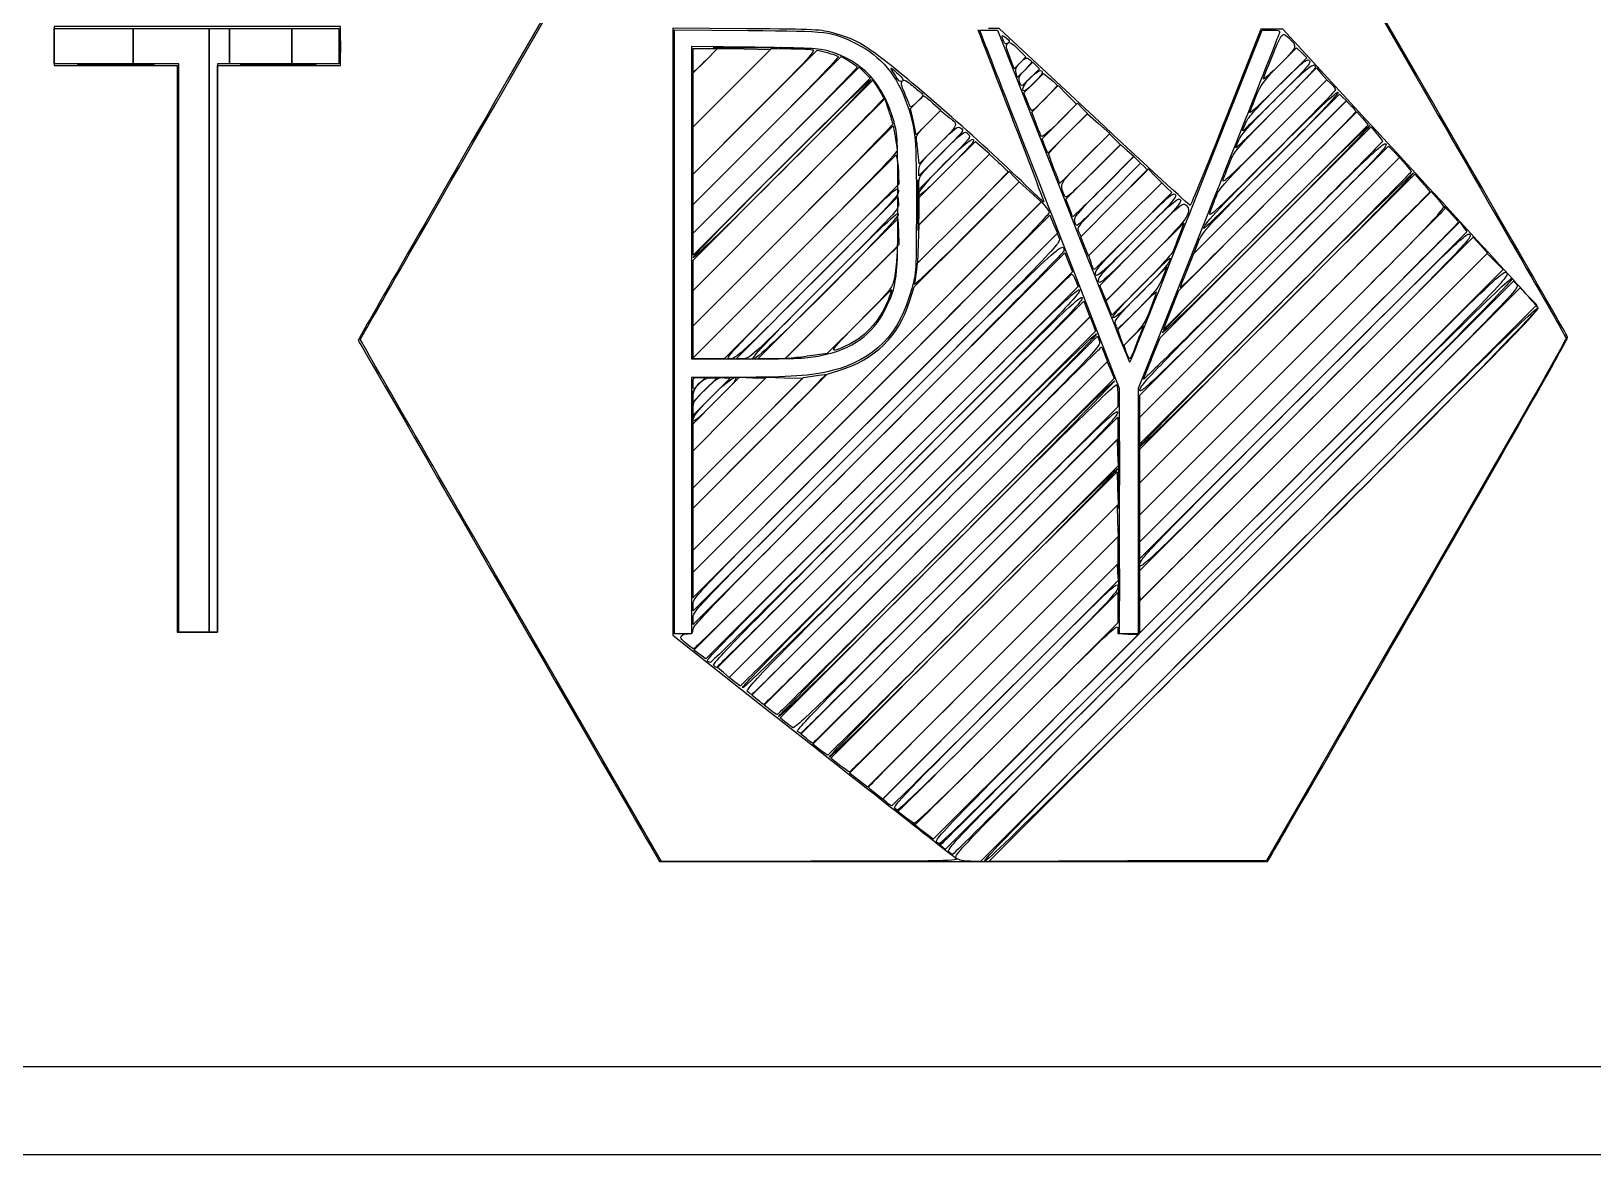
# Model space of a CAD drawing. Header units: millimetres. Extents: x 0 to 1058, y 0 to 353.
# Drawn here: x 542.4 to 869.1, y 0 to 235.1 of the extents above; entities that cross this region are included whole.
import ezdxf

# ---------------------------------------------------------------- set-up
doc = ezdxf.new("R2010")
doc.units = ezdxf.units.MM
doc.layers.add('Layer_1', color=7, linetype='CONTINUOUS')

msp = doc.modelspace()

# ---------------------------------------------------------------- linework, layer by layer
at = {"layer": 'Layer_1', "color": 7}
for points in [[(0, 176.39911), (0, 352.78799), (529.1667, 352.78799), (1058.3334, 352.78799), (1058.3334, 176.39911), (1058.3334, 0.01022), (529.1667, 0.01022), (0, 0.01022)], [(17.226452, 334.548217), (1050.813452, 334.548217), (1050.813452, 18.392147), (17.226452, 18.392147)], [(581.37781, 168.63799), (581.37781, 227.90466), (594.2542, 227.90466), (607.13059, 227.90466), (607.13059, 231.9616), (607.13059, 236.01855), (577.14448, 236.01855), (547.15837, 236.01855), (547.15837, 231.9616), (547.15837, 227.90466), (560.03476, 227.90466), (572.91115, 227.90466), (572.91115, 168.63799), (572.91115, 109.37133), (577.14448, 109.37133), (581.37781, 109.37133)], [(547.15837, 231.9616), (547.15837, 235.66577), (555.44865, 235.66577), (563.73892, 235.66577), (563.73892, 231.9616), (563.73892, 228.25744), (555.44865, 228.25744), (547.15837, 228.25744)], [(573.26392, 168.81438), (573.26392, 228.25744), (568.50142, 228.25744), (563.73892, 228.25744), (563.73892, 231.9616), (563.73892, 235.66577), (571.67642, 235.66577), (579.61393, 235.66577), (579.61393, 172.51855), (579.61393, 109.37133), (576.43893, 109.37133), (573.26392, 109.37133)], [(579.61393, 172.51855), (579.61393, 235.66577), (581.73059, 235.66577), (583.84726, 235.66577), (583.84726, 231.9616), (583.84726, 228.25744), (582.61254, 228.25744), (581.37781, 228.25744), (581.37781, 168.81438), (581.37781, 109.37133), (580.49587, 109.37133), (579.61393, 109.37133)], [(583.84726, 231.9616), (583.84726, 235.66577), (590.37365, 235.66577), (596.90004, 235.66577), (596.90004, 231.9616), (596.90004, 228.25744), (590.37365, 228.25744), (583.84726, 228.25744)], [(596.90004, 231.9616), (596.90004, 235.66577), (601.83893, 235.66577), (606.77782, 235.66577), (606.77782, 231.9616), (606.77782, 228.25744), (601.83893, 228.25744), (596.90004, 228.25744)], [(745.81443, 233.06828)], [(676.75798, 231.78521)], [(680.8611, 228.96299)], [(680.86115, 220.68442), (680.86115, 226.33482), (683.43647, 228.89295), (686.01178, 231.45107), (691.55395, 231.35357), (697.09609, 231.25607), (688.97864, 223.14505), (680.86115, 215.03404)], [(686.4174, 231.69639)], [(553.61963, 228.16884)], [(587.63962, 228.16873)], [(680.86115, 190.51281), (680.86115, 192.80595), (698.24576, 210.18788), (715.63037, 227.56982), (716.75894, 226.40542), (717.88751, 225.24101), (699.37433, 206.73035), (680.86115, 188.21968)], [(723.57877, 225.16971)], [(749.14158, 224.60741)], [(749.86262, 222.8295)], [(800.19502, 225.08244)], [(676.77465, 221.90744)], [(726.14724, 219.64263)], [(750.84451, 220.28818)], [(754.47805, 211.02011), (753.88806, 212.52211), (757.58214, 216.27085), (761.27625, 220.01958), (762.33815, 218.92398), (763.40005, 217.82837), (759.23406, 213.67324), (755.06807, 209.5181)], [(780.89469, 176.75188), (782.51129, 180.80883), (801.1297, 199.50605), (819.74815, 218.20327), (820.9234, 216.85571), (822.09864, 215.50814), (800.68838, 194.10154), (779.27812, 172.69494)], [(797.37195, 218.02688)], [(753.74748, 213.02694)], [(795.86672, 214.2085)], [(680.6745, 209.20744)], [(728.13338, 197.39642), (728.13338, 200.21939), (734.04241, 206.10737), (739.95144, 211.99536), (741.46087, 210.68959), (742.97033, 209.38383), (735.55184, 201.97864), (728.13338, 194.57346)], [(774.34727, 156.6453), (774.34727, 158.93839), (800.37472, 184.96405), (826.40218, 210.98971), (827.53075, 209.82529), (828.65935, 208.66086), (801.50333, 181.50654), (774.34727, 154.35221)], [(794.45561, 210.68031)], [(756.4438, 206.13155)], [(762.79524, 190.06325), (762.00294, 192.07858), (769.05395, 199.16022), (776.10495, 206.24186), (777.51405, 204.8061), (778.92312, 203.37034), (771.25535, 195.70913), (763.58755, 188.0479)], [(791.96662, 204.53313)], [(728.13338, 201.09913)], [(758.4927, 200.86347)], [(680.86115, 119.24994), (680.86115, 121.89619), (718.19665, 159.23045), (755.53218, 196.56471), (756.30868, 194.69622), (757.08522, 192.82772), (718.97319, 154.7157), (680.86115, 116.60368)], [(727.93314, 198.6241)], [(760.23616, 196.231)], [(789.18419, 197.56577)], [(709.08497, 181.16519), (723.72366, 195.80905), (723.82794, 193.08947), (723.93225, 190.36988), (712.01186, 178.4456), (700.09142, 166.52133), (697.26885, 166.52133), (694.44627, 166.52133)], [(760.72451, 195.30974)], [(774.34727, 126.48243), (774.34727, 128.24633), (807.81075, 161.70841), (841.27419, 195.17048), (842.00783, 194.14022), (842.74143, 193.10996), (808.54435, 158.91424), (774.34727, 124.71853)], [(787.75283, 193.79715)], [(680.86115, 187.68967)], [(764.14155, 186.68585)], [(774.34727, 112.54718), (774.34727, 115.899), (810.68137, 152.23183), (847.01551, 188.56465), (848.69078, 186.88938), (850.36605, 185.21411), (812.35664, 147.20473), (774.34727, 109.19535)], [(705.55687, 184.69529)], [(765.05683, 184.21183)], [(676.75835, 181.33799)], [(708.20295, 182.05006)], [(727.1734, 182.07644)], [(765.70467, 182.74771)], [(782.81394, 181.36912)], [(680.66471, 176.75188)], [(687.20498, 100.87768), (685.97643, 101.92097), (724.29558, 140.26093), (762.61473, 178.60089), (763.24835, 176.94184), (763.88194, 175.28279), (726.15772, 137.55859), (688.43353, 99.83439)], [(715.78259, 174.42416)], [(768.70283, 175.17254)], [(769.24744, 173.81728)], [(676.77768, 170.40188)], [(779.05312, 171.98938)], [(573.08348, 168.63799)], [(771.51813, 167.95341)], [(680.86115, 150.12496), (680.86115, 152.94883), (685.73249, 157.81086), (690.60385, 162.67288), (693.32229, 162.56863), (696.04076, 162.46438), (688.45096, 154.88274), (680.86115, 147.30109)], [(680.86115, 143.41942), (680.86115, 147.30095), (688.5497, 154.98353), (696.23824, 162.66612), (700.01829, 162.56525), (703.79831, 162.46438), (692.32975, 151.00114), (680.86115, 139.5379)], [(680.86115, 161.40605)], [(775.1436, 162.28799)], [(774.34727, 159.98953)], [(680.86115, 153.83199)], [(774.34727, 148.17851)], [(769.92319, 144.82549)], [(774.15455, 146.94216)], [(676.79557, 135.82966)], [(715.49928, 78.4008), (713.62493, 79.86817), (741.60483, 107.85132), (769.58477, 135.83447), (769.68718, 132.58338), (769.78959, 129.33229), (743.58162, 103.13286), (717.37366, 76.93344)], [(680.67323, 128.59772)], [(774.15353, 121.36577)], [(774.34727, 123.48335)], [(769.91716, 119.24911)], [(774.3473, 119.16158)], [(799.1213, 119.5048)], [(679.35225, 107.01135)], [(683.83426, 103.41538)], [(685.15379, 102.42069)], [(689.50421, 98.97425)], [(691.19239, 97.66244)], [(692.30565, 96.83154)], [(694.34961, 95.18151)], [(696.98836, 93.0833)], [(698.74328, 91.62424)], [(702.73338, 88.55495)], [(704.58013, 87.06762)], [(707.37685, 84.75758)], [(709.32655, 83.15771)], [(711.54026, 81.54506)], [(721.38149, 73.72329)], [(723.08227, 72.41786)], [(725.33052, 70.55132)], [(731.81677, 65.43424)], [(734.37469, 63.43543)]]:
    msp.add_lwpolyline(points, close=True, dxfattribs=at)
for points in [[(832.27624, 225.96438), (800.8624, 280.292158), (737.42509, 280.292158), (673.98777, 280.292158), (642.35239, 225.44227)], [(642.79717, 225.46017), (674.31691, 280.115769), (737.47307, 280.099539), (800.62922, 280.083349), (832.02644, 225.70483)], [(692.06185, 235.58209), (676.62782, 235.71242), (676.62782, 172.21362), (676.62782, 108.71483), (696.47157, 93.04716)], [(676.9806, 172.18905), (676.9806, 235.35954), (692.41463, 235.22713)], [(741.34353, 233.99008), (740.86467, 235.31299), (742.70684, 235.31299), (744.54901, 235.31299), (758.27708, 200.56438)], [(764.75909, 217.13604), (744.89032, 235.64795), (742.68546, 235.65695)], [(786.19877, 200.56125), (799.92366, 235.30673), (801.81688, 235.30973)], [(821.66151, 216.59756), (804.24103, 235.4894), (801.94458, 235.4894), (799.64814, 235.4894), (792.37757, 217.06062)], [(606.91124, 231.9616), (606.90979, 231.9616)], [(693.82574, 231.69209), (680.50838, 231.84384), (680.50838, 199.18258), (680.50838, 166.52133), (692.41463, 166.52633)], [(680.86115, 210.09401), (680.86115, 215.0339), (689.06599, 223.23317), (697.27083, 231.43244), (701.32502, 231.40764)], [(680.86115, 228.96299), (680.86115, 231.43244), (683.40934, 231.43244), (685.95752, 231.43244), (683.50699, 228.96299)], [(680.86115, 201.9788), (680.86115, 205.15407), (693.85414, 218.14348), (706.84708, 231.13289), (708.89736, 230.5975)], [(680.86115, 195.80474), (680.86115, 198.8035), (696.34986, 214.28919), (711.83854, 229.77489), (713.44135, 228.83559)], [(748.87587, 231.31817), (750.52426, 229.66979), (749.28886, 228.43439), (748.05347, 227.199), (747.13135, 229.66023)], [(803.48915, 227.94223), (807.15511, 231.59574), (808.21225, 230.53861), (809.26938, 229.48148), (803.22668, 223.4896)], [(750.31753, 227.0046), (748.68918, 225.36278), (748.44354, 226.34137)], [(750.84451, 220.28818), (750.09591, 222.19529), (752.13366, 224.21178), (754.17141, 226.22827), (755.61629, 225.06714)], [(750.41398, 227.07936), (751.92129, 228.61521), (752.62759, 227.9089), (753.33392, 227.20259), (751.59483, 225.43696)], [(802.71025, 218.73244), (811.27351, 227.37549), (812.37019, 226.11932), (813.46687, 224.86314), (802.35419, 213.7721)], [(680.86115, 183.98623), (680.86115, 187.1613), (699.67836, 205.97605), (718.4956, 224.7908), (719.6103, 223.05365)], [(752.62367, 215.77361), (751.72998, 218.14793), (754.4777, 220.91186), (757.22541, 223.67578), (759.16876, 221.73243), (761.11211, 219.78909), (757.54489, 216.22184)], [(802.27418, 213.67461), (813.48021, 224.87652), (814.37485, 224.03604)], [(680.86115, 177.10693), (680.86115, 180.81115), (700.92617, 200.87385), (720.99118, 220.93655), (721.76768, 218.51158)], [(726.9648, 216.14628), (726.37136, 218.88097), (727.67674, 220.21782)], [(731.053, 220.0418), (732.73787, 218.55605), (730.14806, 215.98382), (727.55825, 213.41159), (726.9648, 216.14628)], [(784.23327, 185.07201), (785.65256, 188.56994), (801.59738, 204.5244), (817.54216, 220.47886), (818.5225, 219.53965)], [(801.79508, 207.52765), (816.14005, 221.89925), (816.84613, 221.19313), (817.55225, 220.48701), (801.58701, 204.52848), (785.62173, 188.56994), (786.53592, 190.86299)], [(693.73546, 218.0248), (680.86115, 205.15412), (680.86115, 210.09401)], [(730.06639, 215.90302), (732.66379, 218.48306), (734.04851, 217.38636)], [(759.33322, 213.77262), (763.36918, 217.79712), (765.71201, 215.74024), (768.05484, 213.68335), (762.82699, 208.44679)], [(680.86115, 170.05131), (680.86115, 173.40272), (701.80769, 194.34702), (722.75419, 215.29132), (723.15075, 213.01423)], [(696.19894, 214.13827), (680.86115, 198.80353), (680.86115, 201.9788)], [(762.86876, 208.49621), (767.99505, 213.60581), (769.13861, 212.46225), (770.28218, 211.31868), (764.5712, 205.6077)], [(776.95638, 166.87822), (778.58671, 170.93928), (800.65211, 192.98378), (822.71748, 215.02827), (823.92712, 213.61716)], [(676.76611, 211.14772), (676.76498, 211.14772)], [(698.12695, 210.06908), (680.86115, 192.80597), (680.86115, 195.80474)], [(702.02892, 187.86794), (723.37088, 209.21455), (723.61514, 207.88808)], [(732.20825, 211.34198), (728.19684, 207.34195), (727.97565, 209.42122)], [(728.05072, 190.57342), (728.19931, 194.56716), (735.55459, 201.95437), (742.90987, 209.34157), (744.78206, 207.60563)], [(732.87919, 209.54358), (728.13338, 204.80752), (728.13338, 206.0431)], [(759.55812, 198.20155), (758.88005, 199.92178), (764.60094, 205.63477), (770.32179, 211.34776), (771.71717, 210.12331), (773.11255, 208.89885), (766.67435, 202.43977)], [(733.59868, 207.44079), (728.13338, 201.98403), (728.13338, 203.39577)], [(767.837, 200.75692), (774.5104, 207.43723), (775.21712, 206.73049), (775.92387, 206.02376), (768.98403, 199.08391), (762.04418, 192.14407), (761.60391, 193.11034)], [(766.79649, 202.53862), (773.09907, 208.84853), (773.8047, 208.14293), (774.51029, 207.43732), (767.99417, 200.91404)], [(774.34727, 151.52995), (774.34727, 154.35221), (801.5192, 181.51524), (828.69117, 208.67827), (829.90459, 207.26716)], [(723.87973, 204.79644), (723.90023, 203.03128), (705.64271, 184.7763), (687.38522, 166.52133), (684.03616, 166.52133), (680.68713, 166.52133), (702.0291, 187.86794), (702.02892, 187.86794)], [(726.22552, 178.71566), (727.11787, 181.56138), (738.12077, 192.55265), (749.12366, 203.54393), (751.41671, 201.45952), (753.70977, 199.37512), (717.28546, 162.9283), (680.86115, 126.48148), (680.86115, 130.89264)], [(727.60612, 184.58247), (727.84901, 186.52645), (737.4405, 196.11318), (747.03197, 205.69991), (748.06614, 204.62048), (749.1003, 203.54105), (738.04192, 192.52771)], [(764.14155, 186.68585), (763.70195, 188.15314), (771.30686, 195.75804), (778.91176, 203.36294), (779.9908, 202.32916), (781.06984, 201.29537), (773.03712, 193.25696)], [(774.34727, 144.12152), (774.34727, 147.64934), (803.10967, 176.39992), (831.8721, 205.15049), (833.43501, 203.3866)], [(700.7931, 200.74077), (680.86115, 180.81117), (680.86115, 183.98623)], [(680.86115, 124.18926), (680.86115, 126.48233), (717.29954, 162.91943), (753.73792, 199.35654), (754.46503, 198.54935)], [(706.7917, 183.46026), (723.72366, 200.3992), (723.83683, 199.09713)], [(774.34727, 137.24227), (774.34727, 140.59369), (804.80568, 171.05056), (835.26406, 201.50744), (836.73207, 199.83971)], [(676.782, 197.74216), (676.78165, 197.74216)], [(737.36702, 196.03964), (727.90217, 186.57969), (728.05072, 190.57342)], [(770.11387, 134.68313), (770.11383, 160.34772), (755.96811, 196.50744)], [(788.68367, 197.18842), (773.99449, 160.29866), (773.99449, 134.65852), (773.99449, 109.01837), (772.05422, 109.01837), (770.11394, 109.01837), (770.11387, 134.68313)], [(701.8193, 194.35862), (680.86115, 173.40272), (680.86115, 177.10693)], [(767.87891, 177.16544), (767.28325, 178.6818), (775.4128, 186.80087), (783.54232, 194.91994), (782.63653, 192.49758)], [(718.93893, 154.68105), (757.01671, 192.75761), (757.45817, 191.78875)], [(766.63657, 180.29777), (765.95084, 181.86716), (774.64075, 190.59483)], [(774.34727, 119.16158), (774.34727, 122.24905), (809.2069, 157.10736), (844.06654, 191.96566), (845.58881, 190.31422), (847.11104, 188.66277), (810.818, 152.36844)], [(702.20421, 188.04077), (680.86115, 166.6999), (680.86115, 170.05131)], [(719.74051, 149.83817), (758.61984, 188.71872), (759.43602, 186.71264), (760.25218, 184.70657), (720.82185, 145.27506)], [(775.55508, 186.95555), (767.3223, 178.72837), (766.63657, 180.29777)], [(760.89779, 182.98463), (761.41236, 181.63264), (722.45969, 142.69857), (683.50699, 103.7645), (682.27227, 104.65734)], [(691.27096, 166.52133), (689.85974, 166.52133), (706.7917, 183.46026)], [(774.50842, 180.25547), (780.00681, 185.74772), (779.09093, 183.45466)], [(794.55131, 121.99065), (853.91242, 181.35096), (855.66255, 179.57411), (857.41268, 177.79726), (799.21161, 119.5954), (741.01058, 61.39355), (738.89349, 61.40155)], [(774.62187, 181.75673), (768.47454, 175.64907), (767.87891, 177.16544)], [(793.16349, 123.42504), (852.52311, 182.78389), (853.19311, 182.04355)], [(702.0371, 166.72656), (700.1061, 166.53588), (711.73648, 178.17027)], [(770.3316, 170.97006), (769.75107, 172.6738), (773.7073, 176.64128)], [(802.74588, 177.10466), (774.34727, 148.70769), (774.34727, 151.52995)], [(689.50421, 98.97425), (688.44588, 99.84069), (726.18224, 137.5805), (763.91863, 175.32031), (764.4968, 173.83124), (765.07493, 172.34216), (727.99576, 135.2123)], [(715.66773, 174.36644), (708.90699, 167.65528), (706.43754, 167.28626)], [(771.51813, 167.95341), (771.04548, 169.38549), (773.06933, 171.39299), (775.09318, 173.40049), (774.32776, 171.46022)], [(690.34876, 162.64077), (680.50838, 162.64077), (680.50838, 135.82966), (680.50838, 109.01855), (678.74449, 109.01855), (676.9806, 109.01855), (676.9806, 172.18905)], [(728.55643, 134.29605), (765.49202, 171.24759), (765.8805, 170.2258)], [(773.11135, 171.5098), (770.91213, 169.26633), (770.3316, 170.97006)], [(804.68616, 170.93105), (774.34727, 140.5937), (774.34727, 144.12152)], [(707.57349, 167.20218), (707.57349, 167.20182)], [(767.03091, 167.37556), (767.59038, 165.93675), (731.72166, 130.06932)], [(680.86115, 130.89264), (680.86115, 135.3038), (694.88407, 149.3143), (708.90699, 163.3248), (711.37643, 164.07593)], [(696.98836, 93.0833), (695.73243, 94.08139), (731.62951, 129.9772), (767.52663, 165.87301), (768.25162, 164.12853), (768.97658, 162.38405), (733.82584, 127.23463)], [(774.34727, 131.06714), (774.34727, 133.88794), (806.33695, 165.87905)], [(806.27366, 165.81577), (774.34727, 133.89084), (774.34727, 137.24227)], [(680.86115, 137.42084), (680.86115, 139.53784), (692.41463, 151.07416), (703.9681, 162.61048), (706.24048, 162.96967)], [(684.70897, 162.57842), (685.82827, 162.46438), (683.34471, 160.0044), (680.86115, 157.54442), (680.86115, 158.78628)], [(687.34263, 162.57716), (688.64273, 162.46438), (684.75194, 158.58984), (680.86115, 154.71531), (680.86115, 156.12923)], [(682.16509, 162.64077), (683.46899, 162.64077), (682.27227, 161.40605)], [(807.68477, 161.58244), (774.34727, 128.24634), (774.34727, 131.06714)], [(718.22332, 159.2571), (680.86115, 121.89619), (680.86115, 124.18926)], [(769.75576, 158.58314), (769.76076, 156.46578), (735.98229, 122.70439)], [(680.65824, 155.40883), (680.65771, 155.40883)], [(704.58013, 87.06762), (703.42824, 88.02827), (736.59472, 121.18868), (769.76116, 154.34909), (769.76116, 152.056), (769.76116, 149.76292), (737.92222, 117.92546)], [(719.38036, 152.30068), (680.86115, 113.78145), (680.86115, 115.19298)], [(719.66671, 149.76438), (680.86115, 110.96003), (680.86115, 112.37115)], [(694.78201, 149.22136), (680.86115, 135.30384), (680.86115, 137.42084)], [(707.37685, 84.75758), (705.89483, 85.89661), (737.7398, 117.74503), (769.58477, 149.59344), (769.68909, 146.87358), (769.7934, 144.15372), (739.52736, 113.88613)], [(682.27227, 104.65734), (681.03754, 105.55018), (720.37227, 144.85306)], [(711.54026, 81.54506), (709.70046, 82.99935), (739.64261, 112.94452), (769.58477, 142.88969), (769.68662, 139.46236), (769.7885, 136.03503), (741.81802, 108.0629)], [(694.34961, 95.18151), (693.19776, 96.14216), (729.70119, 132.63964)], [(743.6556, 103.19772), (769.76116, 129.30148), (769.76116, 126.47921), (769.76116, 123.65694), (745.14394, 99.04158), (720.52668, 74.42623), (719.03838, 75.57011)], [(700.08458, 90.60351), (699.06572, 91.41484), (734.13575, 126.48618)], [(721.38149, 73.72329), (720.54866, 74.41136), (745.06671, 98.95132), (769.58477, 123.49128), (769.69494, 121.83414), (769.80515, 120.177), (746.23621, 96.60611)], [(793.11646, 123.3891), (733.60144, 63.88592), (732.71949, 64.61063)], [(810.12035, 77.62133), (800.86082, 61.56994), (771.81722, 61.48024), (742.77366, 61.39054), (800.41258, 119.03136)], [(746.87163, 94.77206), (769.76116, 117.65957), (769.76116, 114.48449), (769.76116, 111.3094), (748.68159, 90.23203)], [(705.50625, 61.41215), (674.23609, 61.39365), (642.7512, 115.86952)], [(769.76116, 110.18081), (769.76116, 109.05222), (771.8815, 108.94719), (774.00187, 108.84216), (752.56691, 87.42847), (731.13199, 66.01477), (729.01532, 67.62187)], [(701.65345, 89.36758), (701.65384, 89.36758)], [(671.93319, 64.65675), (673.84677, 61.39355), (737.46774, 61.39355), (801.08867, 61.39355), (801.86994, 62.71647)], [(735.98332, 62.01995), (735.98332, 62.01979)]]:
    msp.add_lwpolyline(points, dxfattribs=at)
for points in [[(710.3181, 234.67169), (707.6451, 235.41052), (706.67987, 235.45866), (692.06185, 235.58209)], [(740.4806, 235.42813), (740.4806, 235.29738), (741.97836, 231.36832), (743.80892, 226.69688)], [(801.81688, 235.30973), (803.44982, 235.31273), (803.68692, 235.22793), (803.5415, 234.6955)], [(606.90979, 231.9616), (606.90979, 234.09591), (606.96869, 234.92355), (607.03891, 233.80081)], [(607.03891, 233.80081), (607.10911, 232.67806), (607.10851, 230.93181), (607.03891, 229.92025)], [(676.75798, 231.78521), (676.75798, 233.82251), (676.81628, 234.65594), (676.88752, 233.6373)], [(676.88752, 233.6373), (676.95882, 232.61865), (676.95882, 230.95178), (676.88752, 229.93313)], [(692.41463, 235.22713), (709.6982, 235.07885), (709.65227, 235.08449), (715.03922, 232.44698)], [(720.09079, 229.59759), (716.25309, 232.5286), (714.18296, 233.60343), (710.3181, 234.67169)], [(715.03922, 232.44698), (720.10264, 229.96787), (723.66711, 225.69238), (725.67004, 219.69546)], [(755.96811, 196.50744), (748.18795, 216.39528), (741.60692, 233.26247), (741.34353, 233.99008)], [(745.81443, 233.06828), (745.27217, 234.2584), (745.47378, 234.43308), (746.46407, 233.63118)], [(746.74579, 232.56678), (746.33019, 232.22186), (746.15778, 232.3147), (745.81443, 233.06828)], [(747.13135, 229.66023), (746.3371, 231.78019), (746.27981, 232.18005), (746.71835, 232.544)], [(746.46407, 233.63118), (747.14115, 233.0829), (747.18197, 232.92876), (746.74579, 232.56678)], [(746.71835, 232.544), (747.13339, 232.88846), (747.5321, 232.66193), (748.87587, 231.31817)], [(803.5415, 234.6955), (803.4488, 234.35595), (796.76274, 217.47777), (788.68367, 197.18842)], [(800.19502, 225.08244), (801.5783, 228.91631), (803.49473, 233.50451), (803.91866, 233.99737)], [(805.48337, 233.64459), (807.40287, 231.81844), (807.41338, 231.84893), (803.5595, 228.05413)], [(803.91866, 233.99737), (804.4274, 234.58885), (804.51051, 234.57011), (805.48337, 233.64459)], [(607.03891, 229.92025), (606.96791, 228.90869), (606.91043, 229.82725), (606.91124, 231.9616)], [(676.88752, 229.93313), (676.81622, 228.91449), (676.75798, 229.74792), (676.75798, 231.78521)], [(680.9588, 226.49355), (680.9051, 226.49355), (680.8611, 227.6048), (680.8611, 228.96299)], [(683.50699, 228.96299), (682.1592, 227.6048), (681.01253, 226.49355), (680.9588, 226.49355)], [(692.15004, 231.59008), (685.84414, 231.59008), (683.26445, 231.63788), (686.4174, 231.69639)], [(686.4174, 231.69639), (689.57036, 231.75489), (694.72973, 231.75489), (697.88268, 231.69639)], [(697.88268, 231.69639), (701.03563, 231.63789), (698.45595, 231.59008), (692.15004, 231.59008)], [(705.99449, 231.13917), (706.48277, 230.94578), (703.95254, 228.23899), (693.73546, 218.0248)], [(709.0674, 230.9701), (707.49108, 231.43722), (704.73493, 231.56778), (693.82574, 231.69209)], [(711.24217, 229.76755), (711.40416, 229.60555), (704.63471, 222.57237), (696.19894, 214.13827)], [(701.32502, 231.40764), (703.55482, 231.39394), (705.65611, 231.27319), (705.99449, 231.13917)], [(708.89736, 230.5975), (710.02498, 230.30303), (711.08014, 229.92956), (711.24217, 229.76755)], [(722.91498, 216.0866), (720.69294, 224.14407), (716.34982, 228.81207), (709.0674, 230.9701)], [(713.44135, 228.83559), (714.32287, 228.31897), (715.12258, 227.76937), (715.21847, 227.61424)], [(751.32852, 202.01239), (742.19591, 210.93485), (727.27832, 224.10817), (720.09079, 229.59759)], [(749.3785, 228.50054), (750.45977, 229.5818), (750.61743, 229.6376), (751.2525, 229.16378)], [(751.2525, 229.16378), (751.92228, 228.66403), (751.89046, 228.59055), (750.31753, 227.0046)], [(803.02617, 221.15902), (809.63257, 227.7325), (811.03616, 228.83312), (811.03616, 227.44005)], [(809.79241, 228.94684), (810.26231, 228.47691), (809.51618, 227.61368), (803.09397, 221.1972)], [(803.23762, 223.48669), (808.59233, 228.80856), (809.32247, 229.41677), (809.79241, 228.94684)], [(560.03476, 228.06431), (552.85573, 228.06442), (549.96891, 228.11151), (553.61963, 228.16884)], [(553.61963, 228.16884), (557.27036, 228.22624), (563.14411, 228.22614), (566.67241, 228.16864)], [(566.67241, 228.16864), (570.20072, 228.11114), (567.21379, 228.0642), (560.03476, 228.06431)], [(594.07782, 228.06411), (586.9958, 228.06411), (584.09861, 228.11121), (587.63962, 228.16873)], [(587.63962, 228.16873), (591.18063, 228.22623), (596.975, 228.22623), (600.51601, 228.16873)], [(600.51601, 228.16873), (604.05702, 228.11123), (601.15983, 228.06411), (594.07782, 228.06411)], [(642.35239, 225.44227), (624.95293, 195.27483), (610.76294, 170.50983), (610.81906, 170.40893)], [(611.27185, 170.57503), (611.27585, 170.70127), (625.46128, 195.39959), (642.79717, 225.46017)], [(676.77465, 221.90744), (676.77465, 225.49695), (676.82705, 226.96539), (676.89107, 225.17063)], [(680.6745, 209.20744), (680.6745, 221.5282), (680.7187, 226.56851), (680.7728, 220.40813)], [(715.21847, 227.61424), (715.31427, 227.45911), (707.62316, 219.56379), (698.12695, 210.06908)], [(722.5282, 226.84633), (722.05883, 227.58763), (722.19401, 227.5348), (723.37589, 226.51509)], [(723.57877, 225.16971), (723.30812, 225.60678), (722.83536, 226.36126), (722.5282, 226.84633)], [(723.37589, 226.51509), (724.14925, 225.84783), (724.78199, 225.14669), (724.78199, 224.95698)], [(743.80892, 226.69688), (747.83722, 216.41711), (754.23894, 199.64315), (754.23894, 199.36791)], [(748.44354, 226.34137), (748.23974, 227.15343), (748.39884, 227.52086), (749.3785, 228.50054)], [(749.14158, 224.60741), (748.94512, 225.3903), (749.15318, 225.79488), (750.41398, 227.07936)], [(749.86262, 222.8295), (749.50847, 223.75247), (753.23306, 227.45686), (753.81285, 226.75826)], [(751.59483, 225.43696), (750.63831, 224.46586), (749.74793, 223.67133), (749.61614, 223.67133)], [(753.81285, 226.75826), (754.13293, 226.37259), (753.79205, 225.85289), (752.15963, 224.23748)], [(797.37195, 218.02688), (799.32147, 223.51445), (799.76089, 224.22665), (803.48915, 227.94223)], [(803.5595, 228.05413), (801.60401, 226.12866), (800.09003, 224.7914), (800.19502, 225.08244)], [(811.03616, 227.44005), (811.03616, 227.20742), (807.30554, 223.28899), (802.74588, 218.73244)], [(832.02644, 225.70483), (849.29491, 195.79664), (863.47341, 171.12654), (863.53419, 170.88239)], [(863.85377, 171.05303), (863.76367, 171.374), (849.55385, 196.0841), (832.27624, 225.96438)], [(676.89107, 225.17063), (676.95507, 223.37587), (676.95507, 220.439), (676.89107, 218.64424)], [(680.86115, 187.68967), (680.86115, 188.38093), (717.79279, 225.31007), (718.13844, 224.96442)], [(718.13844, 224.96442), (718.28351, 224.81936), (709.95544, 216.25394), (699.63165, 205.93016)], [(719.6103, 223.05365), (720.22343, 222.09822), (720.72505, 221.17112), (720.72505, 220.99344)], [(724.78199, 224.95698), (724.78199, 224.26685), (724.05873, 224.39473), (723.57877, 225.16971)], [(725.07462, 222.22123), (724.44847, 223.6616), (724.34412, 224.23822), (724.64416, 224.59973)], [(724.64416, 224.59973), (724.96766, 224.9895), (725.29839, 224.86738), (726.44946, 223.93315)], [(726.14724, 219.64263), (726.01184, 220.01515), (725.52917, 221.17552), (725.07462, 222.22123)], [(726.44946, 223.93315), (727.22455, 223.30408), (728.16259, 222.54762), (728.53392, 222.25213)], [(728.53392, 222.25213), (729.1849, 221.73415), (729.15862, 221.66554), (727.80124, 220.3401)], [(749.61614, 223.67133), (749.48434, 223.67133), (749.2708, 224.09257), (749.14158, 224.60741)], [(752.15963, 224.23748), (750.42502, 222.52096), (750.06558, 222.30063), (749.86262, 222.8295)], [(757.06116, 223.70877), (757.06116, 223.45753), (752.02649, 218.37942), (751.77831, 218.38036)], [(755.61629, 225.06714), (756.41095, 224.42852), (757.06116, 223.81726), (757.06116, 223.70877)], [(796.53918, 215.96916), (797.00206, 217.02132), (799.08969, 219.36424), (803.23762, 223.48669)], [(803.22668, 223.4896), (799.90317, 220.19406), (797.26855, 217.73584), (797.37195, 218.02688)], [(815.2695, 222.81434), (815.2695, 222.60467), (809.22825, 216.40141), (801.84454, 209.02931)], [(815.80925, 222.28184), (815.94189, 221.93615), (811.32484, 217.08194), (801.88024, 207.63734)], [(802.07321, 209.21221), (811.32131, 218.49388), (815.67367, 222.63509), (815.80925, 222.28184)], [(814.37485, 224.03604), (814.86691, 223.57378), (815.2695, 223.02401), (815.2695, 222.81434)], [(676.89107, 218.64424), (676.82707, 216.84949), (676.77465, 218.31792), (676.77465, 221.90744)], [(680.7728, 220.40813), (680.8268, 214.24775), (680.8268, 204.16713), (680.7728, 198.00674)], [(720.72505, 220.99344), (720.72505, 220.81575), (711.75567, 211.70205), (700.7931, 200.74077)], [(725.67004, 219.69546), (727.44867, 214.37014), (727.60559, 212.60207), (727.58728, 198.09494)], [(727.80124, 220.3401), (726.52672, 219.09556), (726.37002, 219.02949), (726.14724, 219.64263)], [(727.67674, 220.21782), (728.39472, 220.95308), (729.06898, 221.54856), (729.1751, 221.54111)], [(729.1751, 221.54111), (729.28125, 221.53411), (730.12629, 220.85896), (731.053, 220.0418)], [(751.77831, 218.38036), (751.67646, 218.38071), (751.25624, 219.23926), (750.84451, 220.28818)], [(795.12832, 212.44138), (795.60182, 213.51724), (797.94084, 216.09905), (803.02617, 221.15902)], [(803.09397, 221.1972), (799.11898, 217.22576), (795.86672, 214.08084), (795.86672, 214.2085)], [(818.5225, 219.53965), (819.06168, 219.02308), (819.50283, 218.43113), (819.50283, 218.22419)], [(722.66077, 215.70057), (722.72487, 215.48824), (713.34624, 205.88437), (701.8193, 194.35862)], [(721.76768, 218.51158), (722.19472, 217.17784), (722.59664, 215.91289), (722.66077, 215.70057)], [(723.70849, 199.15327), (723.69399, 212.59047), (723.65619, 213.39916), (722.91498, 216.0866)], [(727.61176, 212.41173), (727.49443, 213.16081), (727.93124, 213.78209), (730.06639, 215.90302)], [(734.04851, 217.38636), (736.51764, 215.43075), (736.60876, 215.72999), (732.20825, 211.34198)], [(753.74748, 213.02694), (753.62094, 213.23174), (753.1152, 214.46774), (752.62367, 215.77361)], [(757.54489, 216.22184), (755.51807, 214.19503), (753.87826, 212.81539), (753.74748, 213.02694)], [(784.86742, 198.62798), (784.7357, 198.62598), (775.68694, 206.95448), (764.75909, 217.13604)], [(779.05312, 171.98938), (779.76597, 173.38589), (822.17325, 215.73568), (822.43487, 215.31235)], [(792.37757, 217.06062), (788.37876, 206.92479), (784.99919, 198.6301), (784.86742, 198.62798)], [(793.41936, 208.2373), (794.03576, 209.80624), (795.45615, 211.41071), (802.71025, 218.73244)], [(802.74588, 218.73244), (798.18623, 214.17588), (794.45561, 210.55242), (794.45561, 210.68031)], [(795.86672, 214.2085), (795.86672, 214.33616), (796.16933, 215.12846), (796.53918, 215.96916)], [(819.50283, 218.22419), (819.50283, 218.01726), (811.24783, 209.59409), (801.15838, 199.50605)], [(857.54681, 177.39265), (856.96021, 178.23017), (846.10404, 190.09057), (821.66151, 216.59756)], [(573.08348, 168.63799), (573.08348, 201.33167), (573.12498, 214.70636), (573.17568, 198.35952)], [(676.76498, 211.14772), (676.76498, 213.67008), (676.82178, 214.65566), (676.88986, 213.3379)], [(676.88986, 213.3379), (676.95786, 212.02015), (676.95746, 209.9564), (676.88986, 208.75179)], [(723.15075, 213.01423), (723.36883, 211.76183), (723.54727, 210.43216), (723.54727, 210.05939)], [(727.97565, 209.42122), (727.85401, 210.56482), (727.69026, 211.91055), (727.61176, 212.41173)], [(728.13338, 201.09913), (728.13338, 202.38114), (738.85306, 213.09277), (739.49431, 212.45152)], [(732.15353, 211.28743), (735.9394, 215.06256), (736.21601, 215.26657), (736.89938, 214.78792)], [(736.89938, 214.78792), (737.59661, 214.29956), (737.43906, 214.09404), (732.87919, 209.54358)], [(732.89345, 209.55777), (737.65277, 214.30731), (737.65358, 214.30791), (738.35871, 213.60278)], [(738.35871, 213.60278), (739.06385, 212.89764), (739.06314, 212.89672), (733.59868, 207.44079)], [(739.49431, 212.45152), (739.84334, 212.10246), (738.73255, 210.81341), (734.03292, 206.11379)], [(755.29727, 209.39922), (755.29727, 209.59111), (757.11344, 211.55914), (759.33322, 213.77262)], [(790.50852, 200.98937), (790.94384, 202.14323), (793.55722, 204.96082), (802.27418, 213.67461)], [(802.35419, 213.7721), (791.62795, 203.06672), (791.26674, 202.74545), (791.96662, 204.53313)], [(794.45561, 210.68031), (794.45561, 210.8082), (794.75832, 211.60068), (795.12832, 212.44138)], [(822.43487, 215.31235), (822.54603, 215.13248), (812.70907, 205.07311), (800.57492, 192.95819)], [(823.92712, 213.61716), (824.59243, 212.84105), (825.13913, 212.12625), (825.14202, 212.02873)], [(676.88986, 208.75179), (676.82116, 207.54719), (676.76551, 208.62535), (676.76611, 211.14772)], [(680.7728, 198.00674), (680.7188, 191.84636), (680.6745, 196.88667), (680.6745, 209.20744)], [(723.54727, 210.05939), (723.54727, 209.63354), (715.61478, 201.44996), (702.20421, 188.04077)], [(728.13338, 206.0431), (728.13338, 207.14854), (728.55678, 207.70086), (732.15353, 211.28743)], [(728.13338, 203.39577), (728.13338, 204.73846), (728.36621, 205.03988), (732.89345, 209.55777)], [(756.4438, 206.13155), (755.81321, 207.73688), (755.29727, 209.20733), (755.29727, 209.39922)], [(787.75283, 193.79715), (787.75283, 194.69317), (789.76786, 196.86223), (802.07321, 209.21221)], [(799.82753, 186.53111), (822.50871, 209.22032), (825.36607, 211.96207), (825.83844, 211.48969)], [(825.14202, 212.02873), (825.14602, 211.93123), (813.85539, 200.58058), (800.05422, 186.80512)], [(825.83844, 211.48969), (826.31081, 211.01732), (823.51176, 208.10167), (800.35818, 184.94811)], [(699.63165, 205.93016), (689.30789, 195.60638), (680.86115, 187.39816), (680.86115, 187.68967)], [(723.61514, 207.88808), (723.74948, 207.15852), (723.86854, 205.76728), (723.87973, 204.79644)], [(734.03292, 206.11379), (729.06761, 201.14847), (728.13338, 200.35437), (728.13338, 201.09913)], [(744.78206, 207.60563), (745.81175, 206.65086), (746.69418, 205.78642), (746.74301, 205.68464)], [(757.59474, 203.21149), (757.59074, 203.21219), (757.07439, 204.52622), (756.4438, 206.13155)], [(758.4927, 200.86347), (757.56341, 203.30768), (757.43013, 203.07526), (762.86876, 208.49621)], [(762.82699, 208.44679), (759.95168, 205.56667), (757.59717, 203.21079), (757.59474, 203.21149)], [(774.34727, 148.17851), (774.34727, 148.87041), (831.34262, 205.86252), (831.60692, 205.43489)], [(786.53592, 190.86299), (787.40739, 193.04894), (788.12021, 193.82738), (801.79508, 207.52765)], [(801.88024, 207.63734), (794.11017, 199.86726), (787.75283, 193.63917), (787.75283, 193.79715)], [(801.84454, 209.02931), (788.76558, 195.97098), (788.43926, 195.6755), (789.18419, 197.56577)], [(791.96662, 204.53313), (792.36543, 205.55178), (793.01916, 207.21865), (793.41936, 208.2373)], [(829.90459, 207.26716), (830.57197, 206.49105), (831.12397, 205.7763), (831.13127, 205.67884)], [(676.78165, 197.74216), (676.78186, 202.78688), (676.83135, 204.80157), (676.89175, 202.21925)], [(705.55687, 184.69529), (723.0744, 202.21976), (723.72778, 202.82908), (723.83866, 201.745)], [(727.93314, 198.6241), (727.93314, 203.37778), (727.98314, 205.32247), (728.04413, 202.94563)], [(728.04413, 202.94563), (728.10513, 200.56879), (728.10513, 196.67942), (728.04413, 194.30258)], [(746.74301, 205.68464), (746.79191, 205.58286), (742.57265, 201.24262), (737.36702, 196.03964)], [(764.5712, 205.6077), (758.86421, 199.9007), (758.85997, 199.8974), (758.4927, 200.86347)], [(831.13127, 205.67884), (831.13827, 205.58134), (818.36512, 192.72299), (802.74588, 177.10466)], [(831.60692, 205.43489), (831.71808, 205.25502), (818.88014, 192.17969), (803.07817, 176.37859)], [(833.43501, 203.3866), (834.29463, 202.41647), (835.00403, 201.54299), (835.01151, 201.44556)], [(676.89175, 202.21925), (676.95215, 199.63693), (676.95195, 195.50943), (676.89175, 193.04703)], [(723.83866, 201.745), (723.94711, 200.68537), (722.97386, 199.64075), (706.9067, 183.57104)], [(754.23894, 199.36791), (754.23894, 199.25848), (752.92925, 200.44849), (751.32852, 202.01239)], [(758.27708, 200.56438), (765.82755, 181.45265), (772.11062, 165.81577), (772.23953, 165.81577)], [(766.67435, 202.43977), (763.13335, 198.88727), (760.23616, 196.09333), (760.23616, 196.231)], [(760.72451, 195.30974), (760.51655, 196.13838), (761.11341, 196.84898), (766.79649, 202.53862)], [(761.60391, 193.11034), (761.16996, 194.06277), (761.25925, 194.17231), (767.837, 200.75692)], [(767.99417, 200.91404), (764.4103, 197.32625), (761.36039, 194.39077), (761.2166, 194.39077)], [(772.23953, 165.81577), (772.36843, 165.81577), (778.6501, 181.45124), (786.19877, 200.56125)], [(773.02411, 193.23935), (780.30791, 200.53228), (781.26951, 201.37806), (781.74114, 200.90642)], [(781.74114, 200.90642), (782.21277, 200.43478), (781.33389, 199.43893), (773.77387, 191.87891)], [(773.85998, 191.96324), (781.34162, 199.44973), (782.32792, 200.31966), (782.79951, 199.84805)], [(774.64075, 190.59483), (783.24588, 199.23735), (783.33735, 199.31582), (784.01613, 198.63702)], [(782.79951, 199.84805), (783.27114, 199.37644), (782.37134, 198.35968), (774.6442, 190.63253)], [(801.15838, 199.50605), (791.06894, 189.41801), (782.81394, 181.25639), (782.81394, 181.36912)], [(789.18419, 197.56577), (789.60477, 198.63292), (790.20068, 200.17354), (790.50852, 200.98937)], [(835.01151, 201.44556), (835.01851, 201.34816), (821.37255, 187.61659), (804.68616, 170.93105)], [(836.73207, 199.83971), (837.53944, 198.92247), (838.20005, 198.07495), (838.20005, 197.95635)], [(573.17568, 198.35952), (573.22638, 182.01268), (573.22638, 155.26331), (573.17568, 138.91647)], [(676.89175, 193.04703), (676.83115, 190.58463), (676.78179, 192.69744), (676.782, 197.74216)], [(723.84357, 196.81182), (724.01865, 195.69228), (694.85842, 166.52133), (693.56422, 166.52133)], [(708.20295, 182.05006), (720.83568, 194.68933), (723.74599, 197.43608), (723.84357, 196.81182)], [(723.83683, 199.09713), (723.94866, 197.81029), (723.76723, 197.61225), (708.31609, 182.1582)], [(755.38882, 197.18008), (755.52852, 196.7808), (744.76449, 185.7974), (718.22332, 159.2571)], [(721.06946, 176.81978), (723.56671, 181.80914), (723.7257, 183.15451), (723.70849, 199.15327)], [(727.58728, 198.09494), (727.57038, 184.68978), (727.57038, 184.68928), (726.62663, 181.20715)], [(728.04413, 194.30258), (727.98313, 191.92574), (727.93314, 193.87042), (727.93314, 198.6241)], [(754.46503, 198.54935), (754.86494, 198.10539), (755.28062, 197.48923), (755.38882, 197.18008)], [(760.23616, 196.231), (760.23616, 196.36868), (759.93104, 197.25542), (759.55812, 198.20155)], [(784.01613, 198.63702), (785.44884, 197.20433), (784.50011, 195.8945), (775.55508, 186.95555)], [(838.20005, 197.95635), (838.20005, 197.83774), (823.83318, 183.37448), (806.27366, 165.81577)], [(806.33695, 165.87905), (835.42242, 194.96584), (838.28391, 197.92841), (837.85613, 198.51172)], [(837.85613, 198.51172), (837.59737, 198.86457), (838.19702, 198.28015), (839.18871, 197.21299)], [(839.18871, 197.21299), (840.18037, 196.14584), (840.9986, 195.19303), (841.007, 195.09563)], [(761.2166, 194.39077), (761.07281, 194.39077), (760.85137, 194.80431), (760.72451, 195.30974)], [(773.03712, 193.25696), (768.61915, 188.83583), (764.90919, 185.21855), (764.79278, 185.21855)], [(765.05683, 184.21183), (764.86605, 184.93296), (765.91391, 186.12024), (773.02411, 193.23935)], [(800.57492, 192.95819), (788.44078, 180.84326), (778.75597, 171.4073), (779.05312, 171.98938)], [(841.007, 195.09563), (841.015, 194.99823), (826.0204, 179.91729), (807.68477, 161.58244)], [(808.56076, 158.93065), (841.13548, 191.50406), (842.8038, 193.11322), (843.39114, 192.52586)], [(711.73648, 178.17027), (718.13319, 184.56918), (723.43099, 189.80466), (723.50934, 189.80466)], [(719.3218, 152.23443), (758.26124, 191.1653), (758.44405, 191.33745), (758.46687, 189.0985)], [(757.45817, 191.78875), (757.89851, 190.82229), (757.80425, 190.72454), (719.38036, 152.30068)], [(723.50934, 189.80466), (723.76285, 189.80466), (723.23397, 184.27665), (722.82513, 182.65304)], [(738.04192, 192.52771), (731.95982, 186.47038), (727.06898, 181.76731), (727.1734, 182.07644)], [(773.77387, 191.87891), (766.1139, 184.21895), (765.25481, 183.46334), (765.05683, 184.21183)], [(765.70467, 182.74771), (765.48288, 183.44649), (766.52023, 184.6187), (773.85998, 191.96324)], [(774.6442, 190.63253), (766.81518, 182.80352), (765.9337, 182.02604), (765.70467, 182.74771)], [(782.63653, 192.49758), (782.13833, 191.16529), (781.51438, 189.57779), (781.24997, 188.9698)], [(843.39114, 192.52586), (843.97852, 191.9385), (842.33976, 190.24063), (809.17766, 157.07856)], [(758.46687, 189.0985), (758.46987, 188.80713), (741.00977, 171.10678), (719.66671, 149.76438)], [(764.79278, 185.21855), (764.6764, 185.21855), (764.38334, 185.87883), (764.14155, 186.68585)], [(780.69727, 187.57839), (780.69727, 186.68955), (779.09947, 184.81041), (774.19491, 179.93115)], [(774.34727, 159.98953), (774.34727, 160.91246), (777.48029, 164.17597), (799.82753, 186.53111)], [(781.24997, 188.9698), (780.98556, 188.36182), (778.00293, 185.11594), (774.62187, 181.75673)], [(774.70005, 181.86716), (777.99852, 185.16135), (780.69727, 187.7314), (780.69727, 187.57839)], [(800.05422, 186.80512), (786.25303, 173.02966), (775.04327, 161.99695), (775.1436, 162.28799)], [(676.75835, 181.33799), (676.75835, 183.37529), (676.81665, 184.20872), (676.88789, 183.19008)], [(676.88789, 183.19008), (676.95919, 182.17143), (676.95919, 180.50456), (676.88789, 179.48591)], [(680.66471, 176.75188), (680.66471, 182.4757), (680.71321, 184.81726), (680.77255, 181.95535)], [(688.62491, 166.52133), (687.4328, 166.52133), (688.01827, 167.14976), (705.55687, 184.69529)], [(706.9067, 183.57104), (690.90569, 167.56747), (689.78396, 166.52133), (688.62491, 166.52133)], [(720.37227, 144.85306), (742.00637, 166.46965), (759.85915, 184.19659), (760.04509, 184.24627)], [(727.1734, 182.07644), (727.27782, 182.38557), (727.47252, 183.51329), (727.60612, 184.58247)], [(760.04509, 184.24627), (760.23108, 184.29597), (760.61476, 183.72821), (760.89779, 182.98463)], [(779.09093, 183.45466), (778.30808, 181.49461), (777.57773, 180.55963), (774.06184, 177.01647)], [(800.35818, 184.94811), (777.06821, 161.65814), (774.34727, 159.04729), (774.34727, 159.98953)], [(782.81394, 181.36912), (782.81394, 181.48185), (783.45264, 183.14816), (784.23327, 185.07201)], [(790.74636, 125.57814), (850.36069, 185.20913), (850.36069, 185.20914), (851.06625, 184.50359)], [(792.31693, 124.34236), (839.9505, 171.97532), (851.9114, 183.75998), (852.23151, 183.37423)], [(851.06625, 184.50359), (851.7718, 183.79803), (851.7718, 183.79802), (792.33425, 124.35968)], [(852.23151, 183.37423), (852.55137, 182.98885), (840.70696, 170.97011), (793.11646, 123.3891)], [(676.88789, 179.48591), (676.81659, 178.46726), (676.75835, 179.3007), (676.75835, 181.33799)], [(680.77255, 181.95535), (680.83185, 179.09345), (680.83185, 174.41032), (680.77255, 171.54841)], [(708.31609, 182.1582), (692.91642, 166.75562), (692.66104, 166.52133), (691.27096, 166.52133)], [(693.56422, 166.52133), (692.84509, 166.52133), (695.54849, 169.38908), (708.20295, 182.05006)], [(726.62663, 181.20715), (724.0383, 171.65626), (718.87427, 166.33041), (710.00166, 164.06118)], [(722.82513, 182.65304), (722.47655, 181.26874), (721.60819, 180.26335), (715.66773, 174.36644)], [(715.78259, 174.42416), (719.37013, 178.03274), (722.33964, 180.98522), (722.38151, 180.98522)], [(722.38151, 180.98522), (722.42341, 180.98522), (722.24361, 180.37859), (721.98203, 179.63716)], [(722.52495, 142.74485), (757.24115, 177.46211), (761.49014, 181.59658), (761.74499, 180.90773)], [(723.34837, 141.45161), (757.70812, 175.81025), (761.96311, 179.9495), (762.29176, 179.33544)], [(761.74499, 180.90773), (761.99821, 180.22319), (757.63844, 175.74273), (723.47502, 141.57826)], [(768.70283, 175.17254), (768.70283, 175.61506), (770.93662, 178.10862), (774.70005, 181.86716)], [(774.19491, 179.93115), (770.29086, 176.04721), (768.70283, 174.67127), (768.70283, 175.17254)], [(769.24744, 173.81728), (769.0313, 174.67845), (769.50286, 175.25552), (774.50842, 180.25547)], [(773.7073, 176.64128), (775.88323, 178.82339), (777.70663, 180.56566), (777.7593, 180.51298)], [(777.7593, 180.51298), (777.812, 180.46028), (777.28259, 178.91782), (776.58282, 177.08524)], [(853.19311, 182.04355), (853.86286, 181.3035), (853.84039, 181.28048), (794.6146, 122.05394)], [(680.77255, 171.54841), (680.71325, 168.6865), (680.66471, 171.02806), (680.66471, 176.75188)], [(707.57349, 167.20182), (714.19065, 168.56735), (718.46289, 171.61199), (721.06946, 176.81978)], [(711.37643, 164.07593), (718.95089, 166.37984), (723.8817, 171.24112), (726.22552, 178.71566)], [(721.98203, 179.63716), (720.33784, 174.97706), (717.17938, 171.26107), (713.31671, 169.44228)], [(762.29176, 179.33544), (762.61903, 178.72392), (758.32932, 174.31481), (724.31798, 140.30452)], [(857.67325, 177.17535), (858.32215, 176.52648), (743.19001, 61.39355), (741.89224, 61.39355)], [(774.06184, 177.01647), (771.79955, 174.73664), (769.84424, 172.87133), (769.71671, 172.87133)], [(776.58282, 177.08524), (775.49161, 174.2274), (774.99762, 173.43403), (773.11135, 171.5098)], [(799.1213, 119.5048), (845.59138, 165.97488), (857.32082, 177.52777), (857.67325, 177.17535)], [(800.41258, 119.03136), (855.09306, 173.71369), (858.02557, 176.70915), (857.54681, 177.39265)], [(676.77768, 170.40188), (676.77768, 174.57348), (676.82868, 176.28004), (676.89106, 174.19424)], [(676.89106, 174.19424), (676.95346, 172.10845), (676.95346, 168.69532), (676.89106, 166.60952)], [(713.31671, 169.44228), (708.88879, 167.35732), (709.01949, 167.62141), (715.78259, 174.42416)], [(769.71671, 172.87133), (769.58922, 172.87133), (769.37804, 173.29701), (769.24744, 173.81728)], [(803.07817, 176.37859), (787.27615, 160.57751), (774.34727, 147.88747), (774.34727, 148.17851)], [(610.81906, 170.40893), (611.35296, 169.44901), (670.49651, 67.10674), (671.93319, 64.65675)], [(642.7512, 115.86952), (625.43454, 145.8313), (611.26882, 170.44878), (611.27185, 170.57503)], [(676.89106, 166.60952), (676.82866, 164.52372), (676.77768, 166.23029), (676.77768, 170.40188)], [(765.26758, 171.72789), (765.53717, 171.02536), (691.7889, 97.28681), (691.19239, 97.66244)], [(727.9179, 135.08503), (752.7923, 159.95859), (765.1366, 172.06927), (765.26758, 171.72789)], [(765.8805, 170.2258), (766.26778, 169.20719), (766.15595, 169.09101), (729.82749, 132.76129)], [(774.32776, 171.46022), (773.90679, 170.39306), (773.30785, 168.84525), (772.99677, 168.02063)], [(863.53419, 170.88239), (863.63049, 170.49568), (854.45323, 154.4721), (810.12035, 77.62133)], [(833.33429, 117.25442), (851.38544, 148.56125), (863.95005, 170.70971), (863.85377, 171.05303)], [(573.17568, 138.91647), (573.12498, 122.56963), (573.08348, 135.94431), (573.08348, 168.63799)], [(692.41463, 166.52633), (702.73091, 166.53033), (704.75522, 166.62063), (707.57349, 167.20218)], [(706.43754, 167.28626), (705.07935, 167.08329), (703.09914, 166.83143), (702.0371, 166.72656)], [(729.70119, 132.63964), (749.7781, 152.71326), (766.26464, 169.06451), (766.33802, 168.97575)], [(766.33802, 168.97575), (766.41142, 168.88695), (766.72318, 168.16692), (767.03091, 167.37556)], [(772.21099, 166.52133), (772.08985, 166.52133), (771.77806, 167.16576), (771.51813, 167.95341)], [(772.99677, 168.02063), (772.68572, 167.19601), (772.3321, 166.52133), (772.21099, 166.52133)], [(775.1436, 162.28799), (775.24396, 162.57904), (776.05969, 164.64464), (776.95638, 166.87822)], [(710.00166, 164.06118), (705.80173, 162.98702), (701.01108, 162.64077), (690.34876, 162.64077)], [(680.65771, 155.40883), (680.65799, 159.48341), (680.70931, 161.10197), (680.77183, 159.00563)], [(680.86115, 153.83199), (680.86115, 155.09946), (688.53965, 162.75514), (689.63908, 162.58384)], [(680.86115, 158.78628), (680.86115, 160.55005), (683.08697, 162.74368), (684.70897, 162.57842)], [(680.86115, 161.40605), (680.86115, 162.59446), (680.91005, 162.64077), (682.16509, 162.64077)], [(680.96833, 160.17133), (680.90943, 160.17133), (680.86115, 160.72695), (680.86115, 161.40605)], [(680.86115, 156.12923), (680.86115, 157.4173), (681.09173, 157.77221), (683.45185, 160.11654)], [(682.27227, 161.40605), (681.61405, 160.72695), (681.02728, 160.17133), (680.96833, 160.17133)], [(683.45185, 160.11654), (685.84231, 162.49107), (686.14298, 162.68122), (687.34263, 162.57716)], [(689.63908, 162.58384), (690.28159, 162.48373), (689.63308, 161.69376), (685.63346, 157.70678)], [(708.60787, 163.23387), (708.66007, 163.18167), (702.43849, 156.87599), (694.78201, 149.22136)], [(769.0556, 161.93389), (769.0556, 161.24197), (699.00759, 91.19661), (698.74328, 91.62424)], [(706.24048, 162.96967), (707.4903, 163.16723), (708.55562, 163.28612), (708.60787, 163.23387)], [(733.79839, 127.20717), (753.18985, 146.59791), (769.0556, 162.22494), (769.0556, 161.93389)], [(734.13575, 126.48618), (757.41002, 149.76134), (769.29733, 161.41339), (769.47806, 161.12901)], [(769.47806, 161.12901), (769.62781, 160.89333), (769.7528, 159.74768), (769.75576, 158.58314)], [(680.77183, 159.00563), (680.83433, 156.90928), (680.83403, 153.57553), (680.77183, 151.59729)], [(685.63346, 157.70678), (681.57405, 153.65989), (680.86115, 153.08106), (680.86115, 153.83199)], [(774.15455, 146.94216), (774.15444, 154.31522), (774.20125, 157.3816), (774.25851, 153.75635)], [(774.34727, 123.48335), (774.34727, 124.6514), (776.20659, 126.57775), (808.56076, 158.93065)], [(809.17766, 157.07856), (775.76576, 123.66664), (774.34727, 122.29847), (774.34727, 123.48335)], [(676.79557, 135.82966), (676.79557, 150.67279), (676.83907, 156.74497), (676.89227, 149.32341)], [(680.77183, 151.59729), (680.70903, 149.61905), (680.65795, 151.33424), (680.65824, 155.40883)], [(680.86115, 115.19298), (680.86115, 116.59592), (681.09244, 116.83578), (718.93893, 154.68105)], [(735.89449, 122.59826), (766.0922, 152.80812), (769.59694, 156.20402), (769.70203, 155.35606)], [(769.70203, 155.35606), (769.80586, 154.51843), (766.02644, 150.61701), (736.71802, 121.30735)], [(769.92319, 144.82549), (769.9233, 153.36272), (769.96929, 156.80474), (770.02546, 152.47443)], [(774.25851, 153.75635), (774.31581, 150.1311), (774.31591, 144.0986), (774.25869, 140.3508)], [(680.86115, 112.37115), (680.86115, 113.77369), (681.09487, 114.01594), (719.3218, 152.23443)], [(770.02546, 152.47443), (770.08166, 148.14412), (770.08156, 141.15912), (770.02532, 136.95221)], [(810.818, 152.36844), (790.85681, 132.40656), (774.48496, 116.07411), (774.4361, 116.07411)], [(676.89227, 149.32341), (676.94547, 141.90185), (676.94547, 129.75747), (676.89227, 122.33591)], [(680.86115, 109.98809), (680.86115, 110.80458), (686.99903, 117.0957), (719.74051, 149.83817)], [(680.67323, 128.59772), (680.67319, 139.46327), (680.71793, 143.95923), (680.77273, 138.58874)], [(720.82185, 145.27506), (699.13515, 123.58773), (681.23249, 105.84951), (681.03814, 105.8568)], [(739.4428, 113.80158), (756.1179, 130.47583), (769.76116, 143.88027), (769.76116, 143.58923)], [(770.02532, 136.95221), (769.96902, 132.74529), (769.92312, 136.28827), (769.92319, 144.82549)], [(774.25869, 140.3508), (774.20149, 136.60299), (774.15462, 139.56911), (774.15455, 146.94216)], [(683.83426, 103.41538), (683.68955, 103.64951), (699.39158, 119.61076), (722.52495, 142.74485)], [(723.47502, 141.57826), (702.26937, 120.37194), (684.72996, 103.02133), (684.49854, 103.02133)], [(685.15379, 102.42069), (684.86088, 102.77365), (693.60116, 111.70532), (723.34837, 141.45161)], [(769.76116, 143.58923), (769.76116, 142.89732), (709.59085, 82.73008), (709.32655, 83.15771)], [(680.77273, 138.58874), (680.82753, 133.21824), (680.82753, 124.32824), (680.77283, 118.83318)], [(724.31798, 140.30452), (703.22945, 119.21668), (685.87586, 101.963), (685.75443, 101.963)], [(676.89227, 122.33591), (676.83907, 114.91435), (676.79557, 120.98654), (676.79557, 135.82966)], [(727.99576, 135.2123), (707.60221, 114.79088), (690.83693, 98.08815), (690.73957, 98.09513)], [(691.19239, 97.66244), (690.90908, 97.84085), (703.35197, 110.51993), (727.9179, 135.08503)], [(692.30565, 96.83154), (691.66092, 97.31454), (693.77959, 99.50418), (728.55643, 134.29605)], [(729.82749, 132.76129), (709.7847, 112.71778), (693.29703, 96.31855), (693.18823, 96.31855)], [(774.15353, 121.36577), (774.15353, 128.25376), (774.20083, 131.07157), (774.25855, 127.62758)], [(680.77283, 118.83318), (680.71813, 113.33812), (680.67333, 117.73216), (680.67323, 128.59772)], [(731.72166, 130.06932), (711.99383, 110.34223), (695.77385, 94.20616), (695.67719, 94.21137)], [(774.25855, 127.62758), (774.31625, 124.18359), (774.31625, 118.54796), (774.25855, 115.10397)], [(733.82584, 127.23463), (714.49294, 107.90245), (698.57818, 92.08522), (698.45969, 92.08522)], [(698.74328, 91.62424), (698.63212, 91.80412), (714.40694, 107.81644), (733.79839, 127.20717)], [(731.81677, 65.43424), (731.17228, 65.91697), (734.63867, 69.45481), (790.74636, 125.57814)], [(732.3199, 65.08192), (732.65412, 64.90636), (751.08404, 83.11004), (792.31693, 124.34236)], [(792.33425, 124.35968), (759.64356, 91.66859), (732.80776, 64.92133), (732.6991, 64.92133)], [(769.91716, 119.24911), (769.91716, 124.97293), (769.96566, 127.31449), (770.025, 124.45258)], [(770.025, 124.45258), (770.0843, 121.59067), (770.0843, 116.90754), (770.025, 114.04563)], [(735.98229, 122.70439), (707.27175, 94.00835), (702.12123, 89.0067), (701.65345, 89.36758)], [(702.73338, 88.55495), (702.31354, 88.82429), (709.16512, 95.85814), (735.89449, 122.59826)], [(736.71802, 121.30735), (718.51232, 103.10087), (703.53704, 88.20709), (703.43964, 88.21006)], [(734.37469, 63.43543), (733.83713, 64.02941), (737.26563, 67.52792), (793.16349, 123.42504)], [(794.6146, 122.05394), (762.02792, 89.46684), (735.27149, 62.80466), (735.15581, 62.80466)], [(735.98332, 62.01979), (735.19123, 62.62958), (735.26468, 62.70482), (794.55131, 121.99065)], [(774.25855, 115.10397), (774.20075, 111.65997), (774.15353, 114.47779), (774.15353, 121.36577)], [(737.92222, 117.92546), (720.41083, 100.41485), (706.00426, 86.09227), (705.90764, 86.09749)], [(741.89224, 61.39355), (741.18277, 61.39355), (752.38759, 72.77111), (799.1213, 119.5048)], [(746.1218, 96.49395), (768.8717, 119.23976), (769.76116, 120.08262), (769.76116, 118.89432)], [(769.76116, 118.89432), (769.76116, 117.73105), (768.43881, 116.33732), (746.91777, 94.81823)], [(770.025, 114.04563), (769.9657, 111.18372), (769.91716, 113.52529), (769.91716, 119.24911)], [(774.4361, 116.07411), (774.3872, 116.07411), (774.3473, 117.46347), (774.3473, 119.16158)], [(801.86994, 62.71647), (802.29962, 63.44407), (816.45857, 87.98615), (833.33429, 117.25442)], [(739.52736, 113.88613), (722.88101, 97.23896), (709.17076, 83.61855), (709.06009, 83.61855)], [(709.32655, 83.15771), (709.21539, 83.33758), (722.7677, 97.12732), (739.4428, 113.80158)], [(748.63545, 90.1859), (768.23402, 109.78241), (769.76116, 111.22782), (769.76116, 110.18081)], [(679.35225, 107.01135), (678.29939, 107.91311), (678.11058, 108.24353), (678.45267, 108.5856)], [(678.45267, 108.5856), (678.69076, 108.82373), (679.3301, 109.01855), (679.87338, 109.01855)], [(679.87338, 109.01855), (680.71563, 109.01855), (680.86115, 109.1614), (680.86115, 109.98809)], [(741.81802, 108.0629), (726.43426, 92.67823), (713.74237, 80.09077), (713.61382, 80.09077)], [(681.03814, 105.8568), (680.8438, 105.8638), (680.08511, 106.38363), (679.35225, 107.01135)], [(684.49854, 103.02133), (684.26712, 103.02133), (683.96821, 103.19865), (683.83426, 103.41538)], [(685.75443, 101.963), (685.633, 101.963), (685.36274, 102.16896), (685.15379, 102.42069)], [(717.55005, 76.90397), (717.55005, 77.00846), (729.29755, 88.84065), (743.6556, 103.19772)], [(690.73957, 98.09513), (690.64217, 98.10213), (690.08629, 98.49771), (689.50421, 98.97425)], [(693.18823, 96.31855), (693.07947, 96.31855), (692.68231, 96.54939), (692.30565, 96.83154)], [(695.67719, 94.21137), (695.58049, 94.21637), (694.9831, 94.65316), (694.34961, 95.18151)], [(746.23621, 96.60611), (733.27332, 83.64212), (722.56538, 73.03522), (722.44082, 73.03522)], [(723.08227, 72.41786), (722.55268, 72.8072), (725.25023, 75.62611), (746.1218, 96.49395)], [(723.5001, 72.16367), (723.84353, 71.96477), (730.56113, 78.46302), (746.87163, 94.77206)], [(746.91777, 94.81823), (734.35395, 82.25549), (723.98616, 71.97689), (723.87828, 71.97689)], [(696.47157, 93.04716), (722.81194, 72.25008), (734.98612, 62.67846), (735.96843, 61.99381)], [(698.45969, 92.08522), (698.34122, 92.08522), (697.67913, 92.53436), (696.98836, 93.0833)], [(701.65384, 89.36758), (701.35112, 89.6011), (700.64497, 90.15727), (700.08458, 90.60351)], [(703.43964, 88.21006), (703.34224, 88.21306), (703.02442, 88.36823), (702.73338, 88.55495)], [(727.02781, 69.34148), (727.3711, 69.14269), (733.58814, 75.14014), (748.63545, 90.1859)], [(748.68159, 90.23203), (737.08783, 78.63948), (727.51214, 69.15466), (727.40225, 69.15466)], [(705.90764, 86.09749), (705.81104, 86.10249), (705.21365, 86.53927), (704.58013, 87.06762)], [(709.06009, 83.61855), (708.94939, 83.61855), (708.19194, 84.13112), (707.37685, 84.75758)], [(713.61382, 80.09077), (713.48523, 80.09077), (712.55217, 80.7452), (711.54026, 81.54506)], [(719.03838, 75.57011), (718.21979, 76.19924), (717.55005, 76.79948), (717.55005, 76.90397)], [(722.44082, 73.03522), (722.31625, 73.03522), (721.83954, 73.34485), (721.38149, 73.72329)], [(725.33052, 70.55132), (723.41254, 71.98233), (722.64359, 72.65965), (723.5001, 72.16367)], [(723.87828, 71.97689), (723.7704, 71.97689), (723.41219, 72.17532), (723.08227, 72.41786)], [(727.40225, 69.15466), (727.29236, 69.15466), (726.36011, 69.78316), (725.33052, 70.55132)], [(729.01532, 67.62187), (726.80873, 69.29725), (726.2107, 69.81465), (727.02781, 69.34148)], [(732.6991, 64.92133), (732.59048, 64.92133), (732.19343, 65.15214), (731.81677, 65.43424)], [(732.71949, 64.61063), (732.23442, 65.00922), (732.05461, 65.2213), (732.3199, 65.08192)], [(735.15581, 62.80466), (735.04013, 62.80466), (734.68863, 63.08851), (734.37469, 63.43543)], [(735.96843, 61.99381), (736.71107, 61.47622), (734.24614, 61.42916), (705.50625, 61.41215)], [(738.89349, 61.40155), (737.43652, 61.40655), (736.52914, 61.59977), (735.98332, 62.01995)]]:
    msp.add_open_spline(points, degree=3, dxfattribs=at)

doc.saveas('drawing.dxf')
